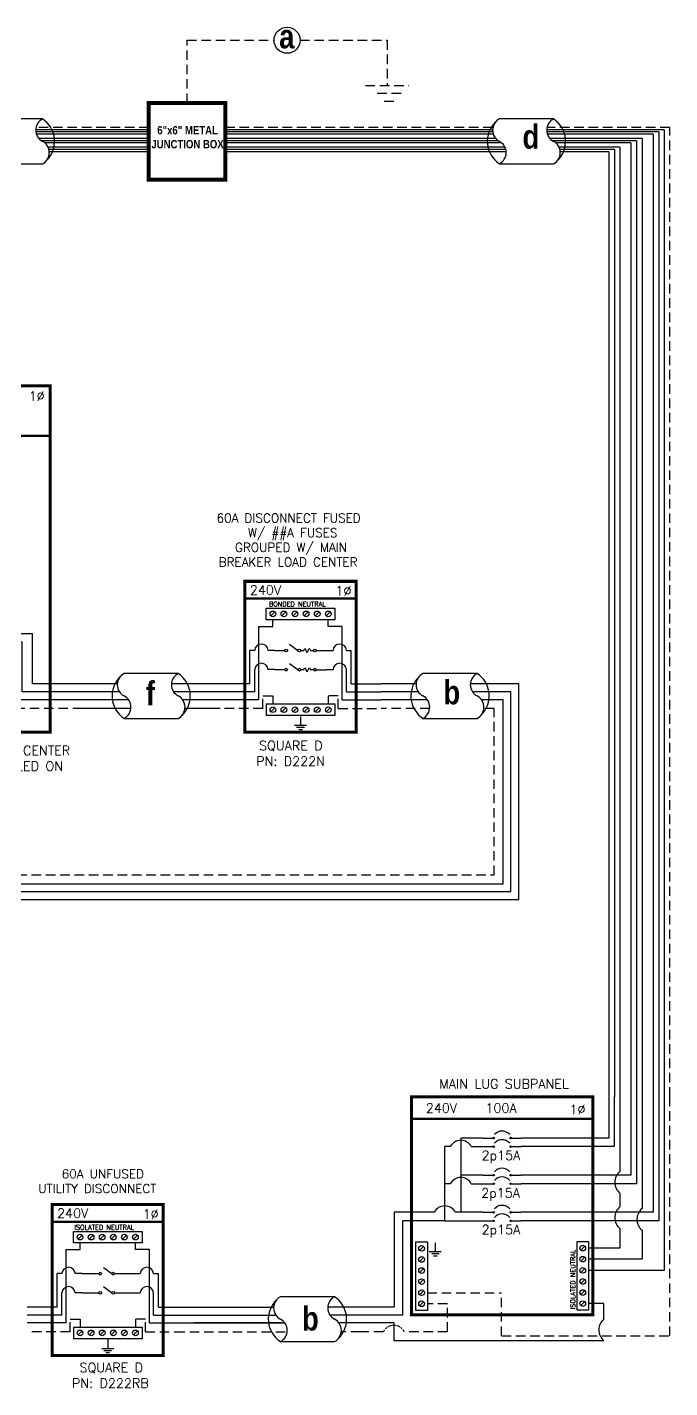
# Model space of a CAD drawing. Header units: feet. Extents: x 23528 to 24127, y 16036 to 16622.
# Drawn here: x 23875 to 24127, y 16088 to 16622 of the extents above; entities that cross this region are included whole.
import ezdxf

# ---------------------------------------------------------------- set-up
doc = ezdxf.new("R2010")
doc.units = ezdxf.units.FT
doc.header["$MEASUREMENT"] = 0
doc.linetypes.add('HIDDEN', pattern=[0.375, 0.25, -0.125])
for name, color, linetype in [('ONE LINE BLOCKS', 7, 'Continuous'), ('TABLES', 7, 'Continuous'), ('TEXT', 7, 'Continuous'), ('Z - TITLEBLOCK TXT', 7, 'Continuous')]:
    doc.layers.add(name, color=color, linetype=linetype)
doc.styles.add('ONE LINE TXT', font='techb___.ttf')
doc.styles.get("Standard").update_dxf_attribs({"font": 'simplex.shx'})

# ---------------------------------------------------------------- blocks, each defined once
blk = doc.blocks.new('M_MAIN DISCO')
at = {"color": 253, "linetype": 'Continuous'}
for p, q in [((-47.96, 3.45), (-47.96, 32.21)), ((-47.96, 32.21), (-42.47, 32.21)), ((-42.47, 32.21), (-42.47, 34.82)), ((-20.72, 32.21), (-20.72, 34.82)), ((-15.23, 32.21), (-20.72, 32.21)), ((-15.23, 3.45), (-15.23, 32.21)), ((-47.96, 3.45), (-63.19, 3.45)), ((-15.23, 3.45), (0, 3.45))]:
    blk.add_line(p, q, dxfattribs=at)
at = {"color": 7, "linetype": 'Continuous'}
for p, q in [((-51.46, 9.66), (-51.46, 22.77)), ((-49.6, 22.77), (-51.46, 22.77)), ((-41.69, 22.77), (-44.32, 22.77)), ((-21.5, 22.77), (-18.87, 22.77)), ((-13.59, 22.77), (-11.73, 22.77)), ((-11.73, 9.66), (-11.73, 22.77)), ((-51.46, 9.66), (-63.19, 9.66)), ((-11.73, 9.66), (0, 9.66))]:
    blk.add_line(p, q, dxfattribs=at)
at = {"color": 1, "linetype": 'Continuous'}
for p, q in [((-31.53, 22.77), (-30.29, 22.77)), ((-27.74, 22.77), (-26.5, 22.77)), ((-31.53, 15.24), (-30.29, 15.24)), ((-27.74, 15.24), (-26.5, 15.24))]:
    blk.add_line(p, q, dxfattribs=at)
at = {"color": 10, "linetype": 'Continuous'}
for p, q in [((-49.6, 6.49), (-49.6, 15.24)), ((-41.69, 15.24), (-44.32, 15.24)), ((-21.5, 15.24), (-18.87, 15.24)), ((-13.59, 6.49), (-13.59, 15.24)), ((-49.6, 6.49), (-63.19, 6.49)), ((-13.59, 6.49), (0, 6.49))]:
    blk.add_line(p, q, dxfattribs=at)
at = {"color": 7, "linetype": 'Continuous'}
for centre in [(-46.96, 22.62), (-16.23, 22.62)]:
    blk.add_arc(centre, 2.64, 3.2819, 176.7181, dxfattribs=at)
at = {"color": 10, "linetype": 'Continuous'}
for centre in [(-46.96, 15.08), (-16.23, 15.08)]:
    blk.add_arc(centre, 2.64, 3.2819, 176.7181, dxfattribs=at)
at = {"color": 1, "linetype": 'Continuous'}
for points in [[(-30.29, 22.77), (-29.92, 23.53), (-29.02, 22.01), (-28.19, 23.53), (-27.74, 22.77)], [(-30.29, 15.24), (-29.92, 16), (-29.02, 14.47), (-28.19, 16), (-27.74, 15.24)]]:
    blk.add_spline(points, degree=3, dxfattribs=at)
at = {"layer": 'ONE LINE BLOCKS', "lineweight": 50}
blk.add_line((-53.41, 43.1), (-9.8, 43.1), dxfattribs=at)
at = {"layer": 'ONE LINE BLOCKS', "lineweight": 50, "const_width": 1.19}
blk.add_lwpolyline([(-53.41, -9.3), (-53.41, 49.88), (-9.8, 49.88), (-9.8, -9.3)], close=True, dxfattribs=at)
at = {"layer": 'TEXT', "color": 92, "linetype": 'HIDDEN', "ltscale": 15}
for p, q in [((-46.38, 0), (-63.19, 0)), ((-46.38, 0), (-46.38, 4.94)), ((-46.38, 4.94), (-42.47, 4.94)), ((-42.47, 4.94), (-42.47, 1.8)), ((-16.81, 4.94), (-20.72, 4.94)), ((-20.72, 4.94), (-20.72, 1.8)), ((-16.81, 0), (-16.81, 4.94)), ((-16.81, 0), (0, 0))]:
    blk.add_line(p, q, dxfattribs=at)
at = {"layer": 'TEXT', "color": 92, "linetype": 'Continuous', "flags": 128}
for points in [[(-31.59, -3.07), (-31.6, -6.57)], [(-33.94, -6.57), (-29.25, -6.57)], [(-30.07, -7.44), (-33.13, -7.44)], [(-30.88, -8.3), (-32.31, -8.3)]]:
    blk.add_lwpolyline(points, dxfattribs=at)
at = {"layer": 'Z - TITLEBLOCK TXT', "color": 1, "linetype": 'Continuous'}
for p, q in [((-45.07, 34.82), (-45.07, 39.36)), ((-45.07, 39.36), (-18.12, 39.36)), ((-18.12, 39.36), (-18.12, 34.82)), ((-18.12, 34.82), (-45.07, 34.82)), ((-41.69, 22.77), (-37.77, 22.77)), ((-35.88, 25.22), (-32.61, 22.78)), ((-25.42, 22.77), (-21.5, 22.77)), ((-35.88, 17.69), (-32.61, 15.24)), ((-41.69, 15.24), (-37.77, 15.24)), ((-25.42, 15.23), (-21.5, 15.23)), ((-45.07, 1.8), (-18.12, 1.8)), ((-45.07, 1.8), (-45.07, -2.74)), ((-18.12, 1.8), (-18.12, -2.74)), ((-18.12, -2.74), (-45.07, -2.74))]:
    blk.add_line(p, q, dxfattribs=at)
at = {"layer": 'Z - TITLEBLOCK TXT', "color": 4, "linetype": 'Continuous'}
for p, q in [((-41.69, 37.87), (-43.26, 36.3)), ((-37.34, 37.87), (-38.91, 36.3)), ((-32.98, 37.87), (-34.56, 36.3)), ((-28.63, 37.87), (-30.21, 36.3)), ((-24.28, 37.87), (-25.86, 36.3)), ((-19.93, 37.87), (-21.51, 36.3)), ((-41.69, 0.32), (-43.26, -1.26)), ((-37.34, 0.32), (-38.91, -1.26)), ((-32.98, 0.32), (-34.56, -1.26)), ((-28.63, 0.32), (-30.21, -1.26)), ((-24.28, 0.32), (-25.86, -1.26)), ((-19.93, 0.32), (-21.51, -1.26))]:
    blk.add_line(p, q, dxfattribs=at)
for centre in [(-42.47, 37.09), (-38.12, 37.09), (-33.77, 37.09), (-29.42, 37.09), (-25.07, 37.09), (-20.72, 37.09), (-42.47, -0.47), (-38.12, -0.47), (-33.77, -0.47), (-29.42, -0.47), (-25.07, -0.47), (-20.72, -0.47)]:
    blk.add_circle(centre, 1.11, dxfattribs=at)
at = {"layer": 'Z - TITLEBLOCK TXT', "color": 1, "linetype": 'Continuous'}
for centre in [(-37.23, 22.77), (-32.07, 22.77), (-25.96, 22.77), (-37.23, 15.24), (-32.07, 15.24), (-25.96, 15.23)]:
    blk.add_circle(centre, 0.541, dxfattribs=at)
at = {"layer": 'TABLES', "color": 4, "linetype": 'Continuous'}
blk.add_text('BONDED NEUTRAL', height=1.8743, dxfattribs=at).set_placement((-43.99, 40.01))
at = {"layer": 'TEXT', "color": 1}
for s, width, gutter_width, heights, insert, char_height, attachment_point in [('\\A1;\\pi4.1167;60A DISCONNECT FUSED \\P\\pi16.454;W/ ##A FUSES\\P\\pi11.355;GROUPED W/ MAIN \\P\\pi4.9392;BREAKER LOAD CENTER', 71.8931, 92.23, [24.13], (-68.68, 76.43), 3.4544, 1), ('240V', 0.1481, 0.75, [0], (-45.35, 46.44), 3.658, 5), ('1∅', 0.1481, 0.75, [0], (-14.78, 46.14), 3.658, 5), ('\\A1;\\pi3.6942,t21.982;SQUARE D\\P\\pi2.5621,t20.85;PN: D222N', 35.0816, 28.88, [13.54], (-51.57, -12.71), 3.6576, 1)]:
    blk.add_mtext_dynamic_manual_height_columns(s, width=width, gutter_width=gutter_width, heights=heights, dxfattribs=dict(at, insert=insert, char_height=char_height, attachment_point=attachment_point))
blk = doc.blocks.new('*U4')
at = {"color": 7, "linetype": 'Continuous'}
for p, q in [((6.669, 2.433), (2.905, 2.433)), ((2.435, 1.711), (0, 1.711)), ((9.575, 1.711), (6.199, 1.711)), ((2.905, -0.69), (6.669, -0.69))]:
    blk.add_line(p, q, dxfattribs=at)
at = {"color": 10, "linetype": 'Continuous'}
for p, q in [((2.591, 1.149), (0, 1.149)), ((9.575, 1.149), (6.355, 1.149))]:
    blk.add_line(p, q, dxfattribs=at)
at = {"color": 253, "linetype": 'Continuous'}
for p, q in [((3.208, 0.611), (0, 0.611)), ((9.575, 0.611), (6.972, 0.611))]:
    blk.add_line(p, q, dxfattribs=at)
at = {"color": 7, "linetype": 'Continuous'}
for centre, start, end in [((3.942, 0.872), 133.97324, 236.42648), ((5.633, 0.872), 313.97324, 56.42648)]:
    blk.add_arc(centre, 1.874, start, end, dxfattribs=at)
at = {"layer": 'TEXT', "color": 92, "linetype": 'HIDDEN', "ltscale": 15}
for p, q in [((3.373, 0), (0, 0)), ((9.575, 0), (7.137, 0))]:
    blk.add_line(p, q, dxfattribs=at)
at = {"layer": 'Z - TITLEBLOCK TXT', "linetype": 'Continuous'}
for centre, start, end in [((3.315, 1.653), 117.66392, 242.33608), ((7.078, 1.653), 117.66392, 242.33608), ((2.496, 0.091), 297.66392, 62.33608), ((6.26, 0.091), 297.66392, 62.33608)]:
    blk.add_arc(centre, 0.882, start, end, dxfattribs=at)
blk = doc.blocks.new('*U10')
at = {"layer": 'ONE LINE BLOCKS', "linetype": 'Continuous'}
h = blk.add_hatch(color=1, dxfattribs=at)
h.dxf.hatch_style = 1
edge = h.paths.add_edge_path()
edge.add_arc((52.27, 75.95), 0.291, 0, 360)
h = blk.add_hatch(color=1, dxfattribs=at)
h.dxf.hatch_style = 1
edge = h.paths.add_edge_path()
edge.add_arc((58.94, 75.95), 0.291, 0, 360)
h = blk.add_hatch(color=1, dxfattribs=at)
h.dxf.hatch_style = 1
edge = h.paths.add_edge_path()
edge.add_arc((52.27, 72.57), 0.291, 0, 360)
h = blk.add_hatch(color=1, dxfattribs=at)
h.dxf.hatch_style = 1
edge = h.paths.add_edge_path()
edge.add_arc((58.94, 72.57), 0.291, 0, 360)
h = blk.add_hatch(color=1, dxfattribs=at)
h.dxf.hatch_style = 1
edge = h.paths.add_edge_path()
edge.add_arc((52.27, 61.39), 0.291, 0, 360)
h = blk.add_hatch(color=1, dxfattribs=at)
h.dxf.hatch_style = 1
edge = h.paths.add_edge_path()
edge.add_arc((58.94, 61.39), 0.291, 0, 360)
h = blk.add_hatch(color=1, dxfattribs=at)
h.dxf.hatch_style = 1
edge = h.paths.add_edge_path()
edge.add_arc((52.27, 58.01), 0.291, 0, 360)
h = blk.add_hatch(color=1, dxfattribs=at)
h.dxf.hatch_style = 1
edge = h.paths.add_edge_path()
edge.add_arc((58.94, 58.01), 0.291, 0, 360)
h = blk.add_hatch(color=1, dxfattribs=at)
h.dxf.hatch_style = 1
edge = h.paths.add_edge_path()
edge.add_arc((52.27, 46.83), 0.291, 0, 360)
h = blk.add_hatch(color=1, dxfattribs=at)
h.dxf.hatch_style = 1
edge = h.paths.add_edge_path()
edge.add_arc((52.27, 43.45), 0.291, 0, 360)
h = blk.add_hatch(color=1, dxfattribs=at)
h.dxf.hatch_style = 1
edge = h.paths.add_edge_path()
edge.add_arc((58.94, 46.83), 0.291, 0, 360)
h = blk.add_hatch(color=1, dxfattribs=at)
h.dxf.hatch_style = 1
edge = h.paths.add_edge_path()
edge.add_arc((58.94, 43.45), 0.291, 0, 360)
at = {"color": 7, "linetype": 'Continuous'}
for p, q in [((97.46, 92.13), (97.46, 75.95)), ((106.16, 92.13), (106.16, 61.39)), ((114.86, 92.13), (114.86, 46.83)), ((48.07, 75.95), (39.41, 75.95)), ((39.41, 75.95), (39.41, 61.39)), ((97.46, 75.95), (63.14, 75.95)), ((48.07, 61.39), (39.41, 61.39)), ((39.41, 61.39), (39.41, 46.83)), ((106.16, 61.39), (63.14, 61.39)), ((29, 46.83), (13.32, 46.83)), ((13.32, 46.83), (13.32, 9.66)), ((48.07, 46.83), (37.24, 46.83)), ((114.86, 46.83), (63.14, 46.83)), ((13.32, 9.66), (0, 9.66))]:
    blk.add_line(p, q, dxfattribs=at)
at = {"color": 10, "linetype": 'Continuous'}
for p, q in [((99.63, 92.13), (99.63, 72.57)), ((108.33, 92.13), (108.33, 58.01)), ((117.03, 92.13), (117.03, 43.45)), ((33.12, 58.01), (33.12, 72.57)), ((35.29, 72.57), (33.12, 72.57)), ((43.53, 72.57), (48.07, 72.57)), ((99.63, 72.57), (63.14, 72.57)), ((33.12, 43.45), (33.12, 58.01)), ((35.29, 58.01), (33.12, 58.01)), ((43.53, 58.01), (48.07, 58.01)), ((108.33, 58.01), (63.14, 58.01)), ((33.12, 43.45), (16.61, 43.45)), ((16.61, 6.49), (16.61, 43.45)), ((33.12, 43.45), (48.07, 43.45)), ((117.03, 43.45), (63.14, 43.45)), ((16.61, 6.49), (0, 6.49))]:
    blk.add_line(p, q, dxfattribs=at)
at = {"color": 253, "linetype": 'Continuous'}
for p, q in [((101.81, 92.13), (101.81, 62.88)), ((110.51, 92.13), (110.51, 48.32)), ((119.21, 92.13), (119.21, 24.07)), ((101.81, 54.32), (101.81, 48.99)), ((101.81, 40.44), (101.81, 32.77)), ((110.51, 39.76), (110.51, 28.42)), ((101.81, 32.77), (89.53, 32.77)), ((110.51, 28.42), (89.53, 28.42)), ((119.21, 24.07), (89.53, 24.07)), ((95.54, 11.02), (89.53, 11.02)), ((95.54, 5), (95.54, 11.02)), ((13.32, 3.45), (0, 3.45)), ((13.32, -3.56), (13.32, 3.45)), ((95.54, -3.56), (13.32, -3.56))]:
    blk.add_line(p, q, dxfattribs=at)
at = {"color": 10, "linetype": 'Continuous'}
for centre in [(39.41, 70.41), (39.41, 55.85)]:
    blk.add_arc(centre, 4.65, 27.6639, 152.3361, dxfattribs=at)
at = {"color": 253, "linetype": 'Continuous'}
for centre in [(105.39, 58.6), (105.39, 44.71), (114.09, 44.04), (99.12, 0.72)]:
    blk.add_arc(centre, 5.58, 129.9215, 230.0785, dxfattribs=at)
at = {"color": 7, "linetype": 'Continuous'}
blk.add_arc((33.12, 44.67), 4.65, 27.6639, 152.3361, dxfattribs=at)
at = {"layer": 'ONE LINE BLOCKS', "lineweight": 50}
blk.add_line((20.02, 83.43), (91.19, 83.43), dxfattribs=at)
at = {"layer": 'ONE LINE BLOCKS', "lineweight": 50, "const_width": 1.19}
blk.add_lwpolyline([(20.02, 6.67), (20.02, 92.13), (91.19, 92.13), (91.19, 6.67)], close=True, dxfattribs=at)
at = {"layer": 'TEXT', "color": 92, "linetype": 'HIDDEN', "ltscale": 15}
for p, q in [((121.38, -1.65), (121.38, 92.13)), ((26.29, 15.3), (55.38, 15.3)), ((34.13, 10.94), (26.29, 10.94)), ((34.13, 0), (34.13, 10.94)), ((55.38, -1.65), (55.38, 15.3)), ((9.01, 0), (0, 0)), ((34.13, 0), (17.25, 0)), ((55.38, -1.65), (121.38, -1.65))]:
    blk.add_line(p, q, dxfattribs=at)
at = {"layer": 'TEXT', "color": 92, "linetype": 'HIDDEN', "flags": 128}
for points in [[(29.4, 34.92), (29.4, 31.42)], [(27.06, 31.42), (31.74, 31.42)], [(30.93, 30.55), (27.87, 30.55)], [(30.12, 29.68), (28.68, 29.68)]]:
    blk.add_lwpolyline(points, dxfattribs=at)
at = {"layer": 'TEXT', "color": 92, "linetype": 'HIDDEN', "ltscale": 0.3}
blk.add_arc((13.13, -2.16), 4.65, 27.6639, 152.3361, dxfattribs=at)
at = {"layer": 'Z - TITLEBLOCK TXT', "color": 1, "linetype": 'Continuous'}
for p, q in [((21.75, 8.35), (21.75, 35.29)), ((21.75, 35.29), (26.29, 35.29)), ((26.29, 35.29), (26.29, 8.35)), ((84.99, 8.42), (84.99, 35.37)), ((84.99, 35.37), (89.53, 35.37)), ((89.53, 35.37), (89.53, 8.42)), ((26.29, 8.35), (21.75, 8.35)), ((89.53, 8.42), (84.99, 8.42))]:
    blk.add_line(p, q, dxfattribs=at)
at = {"layer": 'Z - TITLEBLOCK TXT', "color": 4, "linetype": 'Continuous'}
for p, q in [((24.81, 33.48), (23.24, 31.91)), ((88.04, 33.56), (86.47, 31.98)), ((24.81, 29.13), (23.24, 27.56)), ((88.04, 29.2), (86.47, 27.63)), ((24.81, 24.78), (23.24, 23.21)), ((88.04, 24.85), (86.47, 23.28)), ((24.81, 20.43), (23.24, 18.86)), ((24.81, 16.08), (23.24, 14.51)), ((88.04, 20.5), (86.47, 18.93)), ((88.04, 16.15), (86.47, 14.58)), ((24.81, 11.73), (23.24, 10.16)), ((88.04, 11.8), (86.47, 10.23))]:
    blk.add_line(p, q, dxfattribs=at)
at = {"layer": 'Z - TITLEBLOCK TXT', "color": 1, "linetype": 'Continuous', "flags": 128}
for points in [[(48.07, 75.95), (52.27, 75.95)], [(48.07, 75.95), (52.27, 75.95)], [(58.94, 75.95), (63.14, 75.95)], [(48.07, 72.57), (52.27, 72.57)], [(48.07, 72.57), (52.27, 72.57)], [(58.94, 72.57), (63.14, 72.57)], [(48.07, 61.39), (52.27, 61.39)], [(48.07, 61.39), (52.27, 61.39)], [(58.94, 61.39), (63.14, 61.39)], [(48.07, 58.01), (52.27, 58.01)], [(48.07, 58.01), (52.27, 58.01)], [(58.94, 58.01), (63.14, 58.01)], [(48.07, 46.83), (52.27, 46.83)], [(48.07, 46.83), (52.27, 46.83)], [(48.07, 43.45), (52.27, 43.45)], [(48.07, 43.45), (52.27, 43.45)], [(58.94, 46.83), (63.14, 46.83)], [(58.94, 43.45), (63.14, 43.45)]]:
    blk.add_lwpolyline(points, dxfattribs=at)
at = {"layer": 'Z - TITLEBLOCK TXT', "color": 1, "linetype": 'Continuous'}
for centre in [(52.27, 75.95), (58.94, 75.95), (52.27, 72.57), (58.94, 72.57), (52.27, 61.39), (58.94, 61.39), (52.27, 58.01), (58.94, 58.01), (52.27, 46.83), (52.27, 43.45), (58.94, 46.83), (58.94, 43.45)]:
    blk.add_circle(centre, 0.291, dxfattribs=at)
at = {"layer": 'Z - TITLEBLOCK TXT', "color": 4, "linetype": 'Continuous'}
for centre in [(24.02, 32.7), (87.26, 32.77), (24.02, 28.35), (87.26, 28.42), (24.02, 24), (87.26, 24.07), (24.02, 19.65), (24.02, 15.3), (87.26, 19.72), (87.26, 15.37), (24.02, 10.94), (87.26, 11.02)]:
    blk.add_circle(centre, 1.11, dxfattribs=at)
at = {"layer": 'Z - TITLEBLOCK TXT', "color": 1, "linetype": 'Continuous'}
for centre in [(55.6, 74.75), (55.6, 71.37), (55.6, 60.19), (55.6, 56.81), (55.6, 45.63), (55.6, 42.25)]:
    blk.add_arc(centre, 3.93, 40.3392, 139.6608, dxfattribs=at)
at = {"layer": 'TABLES', "color": 1, "linetype": 'Continuous'}
for p in [(47.57, 67.33), (47.4, 52.58), (47.57, 38.21)]:
    blk.add_text('2p15A', height=3.658, dxfattribs=at).set_placement(p)
at = {"layer": 'TABLES', "color": 4, "linetype": 'Continuous'}
blk.add_text('ISOLATED NEUTRAL', height=1.8743, rotation=90, dxfattribs=at).set_placement((84.33, 8.78))
at = {"layer": 'TEXT', "color": 1, "attachment_point": 5}
for s, width, gutter_width, insert, char_height in [('MAIN LUG SUBPANEL ', 62.3984, 7.17, (56.35, 97.2), 3.6576), ('240V', 0.1481, 0.75, (31.81, 87.69), 3.658), ('100A', 0.1481, 0.75, (55.19, 87.69), 3.658), ('1∅', 0.1481, 0.75, (85.17, 87.17), 3.658)]:
    blk.add_mtext_dynamic_manual_height_columns(s, width=width, gutter_width=gutter_width, heights=[0], dxfattribs=dict(at, insert=insert, char_height=char_height))
blk = doc.blocks.new('*U9')
at = {"layer": 'ONE LINE BLOCKS', "linetype": 'Continuous'}
h = blk.add_hatch(color=254, dxfattribs=at)
h.dxf.hatch_style = 1
edge = h.paths.add_edge_path()
edge.add_arc((-68.38, 98.34), 1.11, 0, 360)
h = blk.add_hatch(color=254, dxfattribs=at)
h.dxf.hatch_style = 1
edge = h.paths.add_edge_path()
edge.add_arc((-74.3, 91.39), 1.11, 0, 360)
h = blk.add_hatch(color=1, dxfattribs=at)
h.dxf.hatch_style = 1
edge = h.paths.add_edge_path()
edge.add_arc((-74.3, 82.89), 0.291, 0, 360)
h = blk.add_hatch(color=1, dxfattribs=at)
h.dxf.hatch_style = 1
edge = h.paths.add_edge_path()
edge.add_arc((-68.38, 82.89), 0.291, 0, 360)
h = blk.add_hatch(color=1, dxfattribs=at)
h.dxf.hatch_style = 1
edge = h.paths.add_edge_path()
edge.add_arc((-74.3, 76.21), 0.291, 0, 360)
h = blk.add_hatch(color=1, dxfattribs=at)
h.dxf.hatch_style = 1
edge = h.paths.add_edge_path()
edge.add_arc((-68.38, 76.21), 0.291, 0, 360)
h = blk.add_hatch(color=1, dxfattribs=at)
h.dxf.hatch_style = 1
edge = h.paths.add_edge_path()
edge.add_arc((-56.39, 67.09), 0.291, 0, 360)
h = blk.add_hatch(color=1, dxfattribs=at)
h.dxf.hatch_style = 1
edge = h.paths.add_edge_path()
edge.add_arc((-49.72, 67.09), 0.291, 0, 360)
h = blk.add_hatch(color=1, dxfattribs=at)
h.dxf.hatch_style = 1
edge = h.paths.add_edge_path()
edge.add_arc((-56.39, 63.72), 0.291, 0, 360)
h = blk.add_hatch(color=1, dxfattribs=at)
h.dxf.hatch_style = 1
edge = h.paths.add_edge_path()
edge.add_arc((-49.72, 63.72), 0.291, 0, 360)
h = blk.add_hatch(color=1, dxfattribs=at)
h.dxf.hatch_style = 1
edge = h.paths.add_edge_path()
edge.add_arc((-56.39, 57.69), 0.291, 0, 360)
h = blk.add_hatch(color=1, dxfattribs=at)
h.dxf.hatch_style = 1
edge = h.paths.add_edge_path()
edge.add_arc((-56.39, 54.31), 0.291, 0, 360)
h = blk.add_hatch(color=1, dxfattribs=at)
h.dxf.hatch_style = 1
edge = h.paths.add_edge_path()
edge.add_arc((-49.72, 57.69), 0.291, 0, 360)
h = blk.add_hatch(color=1, dxfattribs=at)
h.dxf.hatch_style = 1
edge = h.paths.add_edge_path()
edge.add_arc((-49.72, 54.31), 0.291, 0, 360)
h = blk.add_hatch(color=1, dxfattribs=at)
h.dxf.hatch_style = 1
edge = h.paths.add_edge_path()
edge.add_arc((-56.39, 48.29), 0.291, 0, 360)
h = blk.add_hatch(color=1, dxfattribs=at)
h.dxf.hatch_style = 1
edge = h.paths.add_edge_path()
edge.add_arc((-49.72, 48.29), 0.291, 0, 360)
h = blk.add_hatch(color=1, dxfattribs=at)
h.dxf.hatch_style = 1
edge = h.paths.add_edge_path()
edge.add_arc((-56.39, 44.91), 0.291, 0, 360)
h = blk.add_hatch(color=1, dxfattribs=at)
h.dxf.hatch_style = 1
edge = h.paths.add_edge_path()
edge.add_arc((-49.72, 44.91), 0.291, 0, 360)
h = blk.add_hatch(color=1, dxfattribs=at)
h.dxf.hatch_style = 1
edge = h.paths.add_edge_path()
edge.add_arc((-56.39, 38.89), 0.291, 0, 360)
h = blk.add_hatch(color=1, dxfattribs=at)
h.dxf.hatch_style = 1
edge = h.paths.add_edge_path()
edge.add_arc((-49.72, 38.89), 0.291, 0, 360)
h = blk.add_hatch(color=1, dxfattribs=at)
h.dxf.hatch_style = 1
edge = h.paths.add_edge_path()
edge.add_arc((-56.39, 35.51), 0.291, 0, 360)
h = blk.add_hatch(color=1, dxfattribs=at)
h.dxf.hatch_style = 1
edge = h.paths.add_edge_path()
edge.add_arc((-49.72, 35.51), 0.291, 0, 360)
h = blk.add_hatch(color=1, dxfattribs=at)
h.dxf.hatch_style = 1
edge = h.paths.add_edge_path()
edge.add_arc((-56.39, 29.48), 0.291, 0, 360)
h = blk.add_hatch(color=1, dxfattribs=at)
h.dxf.hatch_style = 1
edge = h.paths.add_edge_path()
edge.add_arc((-49.72, 29.48), 0.291, 0, 360)
h = blk.add_hatch(color=1, dxfattribs=at)
h.dxf.hatch_style = 1
edge = h.paths.add_edge_path()
edge.add_arc((-56.39, 26.1), 0.291, 0, 360)
h = blk.add_hatch(color=1, dxfattribs=at)
h.dxf.hatch_style = 1
edge = h.paths.add_edge_path()
edge.add_arc((-49.72, 26.1), 0.291, 0, 360)
at = {"color": 155, "true_color": 0x647190}
blk.add_line((-93.51, 126.59), (-12.6, 126.59), dxfattribs=at)
at = {"color": 7, "linetype": 'Continuous'}
for p, q in [((-19.55, 9.66), (-19.55, 29.48)), ((0, 9.66), (-19.55, 9.66))]:
    blk.add_line(p, q, dxfattribs=at)
at = {"color": 10, "linetype": 'Continuous'}
for p, q in [((-23.58, 6.49), (-23.58, 26.1)), ((-19.54, 26.1), (-19.54, 26.1)), ((0, 6.49), (-23.58, 6.49))]:
    blk.add_line(p, q, dxfattribs=at)
at = {"color": 253, "linetype": 'Continuous'}
for p, q in [((-34.9, 12.29), (-36.07, 12.29)), ((-34.9, 3.45), (-34.9, 12.29)), ((-30.25, 3.45), (-34.9, 3.45)), ((0, 3.45), (-24.98, 3.45))]:
    blk.add_line(p, q, dxfattribs=at)
at = {"color": 7, "linetype": 'Continuous'}
blk.add_circle((-119.49, -15.26), 5.11, dxfattribs=at)
at = {"color": 253, "linetype": 'Continuous'}
blk.add_arc((-27.62, 3.3), 2.64, 3.2819, 176.7181, dxfattribs=at)
at = {"layer": 'ONE LINE BLOCKS', "lineweight": 50}
blk.add_line((-93.51, 106.95), (-12.6, 106.95), dxfattribs=at)
at = {"layer": 'ONE LINE BLOCKS', "lineweight": 50, "const_width": 1.19}
for points in [[(-116.27, 134.89), (-116.27, 151.79), (-97.41, 151.79), (-97.41, 134.89)], [(-93.51, -9.3), (-93.51, 126.59), (-12.6, 126.59), (-12.6, -9.3)]]:
    blk.add_lwpolyline(points, close=True, dxfattribs=at)
at = {"layer": 'TEXT', "color": 92, "linetype": 'HIDDEN', "ltscale": 15}
for p, q in [((-36.07, 20.02), (-86.54, 20.02)), ((-86.54, 20.02), (-86.54, 16.57)), ((-86.54, 16.57), (-79.95, 16.57)), ((-27.75, 0), (-27.75, 20.02)), ((0, 0), (-27.75, 0)), ((-79.95, -0.83), (-119.49, -0.83)), ((-119.49, -0.83), (-119.49, -10.15)), ((-119.49, -20.38), (-119.49, -32.73))]:
    blk.add_line(p, q, dxfattribs=at)
at = {"layer": 'TEXT', "color": 92, "linetype": 'Continuous', "ltscale": 15}
blk.add_line((-40.61, -5.18), (-75.41, -5.18), dxfattribs=at)
at = {"layer": 'TEXT', "color": 92, "linetype": 'Continuous', "flags": 128}
for points in [[(-74.53, 5.69), (-69.85, 5.69)], [(-72.19, 8.54), (-72.19, 5.69)], [(-70.66, 4.83), (-73.72, 4.83)], [(-71.47, 3.96), (-72.91, 3.96)]]:
    blk.add_lwpolyline(points, dxfattribs=at)
at = {"layer": 'TEXT', "color": 92, "linetype": 'Continuous', "ltscale": 4, "flags": 128}
for points in [[(-127.97, -32.73), (-111.01, -32.73)], [(-113.95, -35.88), (-125.03, -35.88)], [(-116.88, -39.02), (-122.09, -39.02)]]:
    blk.add_lwpolyline(points, dxfattribs=at)
at = {"layer": 'TEXT', "linetype": 'Continuous'}
blk.add_circle((-106.84, 143.34), 7.15, dxfattribs=at)
at = {"layer": 'TEXT', "color": 92, "linetype": 'Continuous', "ltscale": 0.3}
blk.add_arc((-31.87, 17.86), 4.65, 27.6639, 152.3361, dxfattribs=at)
at = {"layer": 'Z - TITLEBLOCK TXT', "color": 253, "linetype": 'Continuous'}
for p, q in [((-113.33, 90.2), (-113.33, 134.89)), ((-79.78, 90.2), (-113.33, 90.2)), ((-79.78, 24.52), (-79.78, 90.2)), ((-31.78, 24.52), (-79.78, 24.52)), ((-31.78, 24.52), (-31.78, 16.64)), ((-31.78, 16.64), (-36.07, 16.64))]:
    blk.add_line(p, q, dxfattribs=at)
at = {"layer": 'Z - TITLEBLOCK TXT', "color": 10, "linetype": 'Continuous'}
for p, q in [((-106.84, 94.51), (-106.84, 134.89)), ((-74.3, 94.51), (-106.84, 94.51)), ((-74.3, 87.09), (-74.3, 94.51)), ((-73.19, 91.39), (-70.25, 91.39)), ((-66.51, 91.39), (-37.57, 91.39)), ((-37.57, 91.39), (-37.57, 26.1)), ((-74.3, 26.1), (-74.3, 72.02)), ((-70.25, 63.72), (-74.3, 63.72)), ((-60.59, 63.72), (-66.51, 63.72)), ((-70.25, 54.31), (-74.3, 54.31)), ((-60.59, 54.31), (-66.51, 54.31)), ((-70.25, 44.91), (-74.3, 44.91)), ((-60.59, 44.91), (-66.51, 44.91)), ((-70.25, 35.51), (-74.3, 35.51)), ((-60.59, 35.51), (-66.51, 35.51)), ((-60.59, 26.1), (-74.3, 26.1)), ((-37.57, 26.1), (-23.58, 26.1))]:
    blk.add_line(p, q, dxfattribs=at)
at = {"layer": 'Z - TITLEBLOCK TXT', "color": 7, "linetype": 'Continuous'}
for p, q in [((-100.35, 98.34), (-100.35, 134.89)), ((-68.38, 98.34), (-100.35, 98.34)), ((-68.38, 87.09), (-68.38, 98.34)), ((-67.27, 98.34), (-28.47, 98.34)), ((-28.47, 98.34), (-28.47, 29.48)), ((-68.38, 57.69), (-68.38, 72.02)), ((-68.38, 67.09), (-60.59, 67.09)), ((-60.59, 67.09), (-68.38, 67.09)), ((-68.38, 48.29), (-68.38, 57.69)), ((-68.38, 57.69), (-60.59, 57.69)), ((-60.59, 57.69), (-68.38, 57.69)), ((-68.38, 38.89), (-68.38, 48.29)), ((-68.38, 48.29), (-60.59, 48.29)), ((-60.59, 48.29), (-68.38, 48.29)), ((-68.38, 29.48), (-68.38, 38.89)), ((-68.38, 38.89), (-60.59, 38.89)), ((-60.59, 38.89), (-68.38, 38.89)), ((-60.59, 29.48), (-68.38, 29.48)), ((-28.47, 29.48), (-19.55, 29.48))]:
    blk.add_line(p, q, dxfattribs=at)
at = {"layer": 'Z - TITLEBLOCK TXT', "color": 1, "linetype": 'Continuous'}
for p, q in [((-79.95, -7.78), (-79.95, 19.17)), ((-79.95, 19.17), (-75.41, 19.17)), ((-75.41, 19.17), (-75.41, -7.78)), ((-40.61, -7.71), (-40.61, 19.24)), ((-40.61, 19.24), (-36.07, 19.24)), ((-36.07, 19.24), (-36.07, -7.71)), ((-75.41, -7.78), (-79.95, -7.78)), ((-36.07, -7.71), (-40.61, -7.71))]:
    blk.add_line(p, q, dxfattribs=at)
at = {"layer": 'Z - TITLEBLOCK TXT', "color": 4, "linetype": 'Continuous'}
for p, q in [((-76.9, 17.35), (-78.47, 15.78)), ((-37.55, 17.43), (-39.13, 15.85)), ((-76.9, 13), (-78.47, 11.43)), ((-37.55, 13.08), (-39.13, 11.5)), ((-76.9, 8.65), (-78.47, 7.08)), ((-37.55, 8.73), (-39.13, 7.15)), ((-76.9, 4.3), (-78.47, 2.73)), ((-37.55, 4.38), (-39.13, 2.8)), ((-37.55, 0.03), (-39.13, -1.55)), ((-76.9, -0.05), (-78.47, -1.62)), ((-76.9, -4.4), (-78.47, -5.97)), ((-37.55, -4.33), (-39.13, -5.9))]:
    blk.add_line(p, q, dxfattribs=at)
at = {"layer": 'Z - TITLEBLOCK TXT', "color": 1, "linetype": 'Continuous', "flags": 128}
for points in [[(-74.3, 87.09), (-74.3, 82.89)], [(-74.3, 87.09), (-74.3, 82.89)], [(-68.38, 87.09), (-68.38, 82.89)], [(-68.38, 87.09), (-68.38, 82.89)], [(-74.3, 76.21), (-74.3, 72.02)], [(-68.38, 76.21), (-68.38, 72.02)], [(-60.59, 67.09), (-56.39, 67.09)], [(-60.59, 67.09), (-56.39, 67.09)], [(-49.72, 67.09), (-45.52, 67.09)], [(-60.59, 63.72), (-56.39, 63.72)], [(-60.59, 63.72), (-56.39, 63.72)], [(-49.72, 63.72), (-45.52, 63.72)], [(-60.59, 57.69), (-56.39, 57.69)], [(-60.59, 57.69), (-56.39, 57.69)], [(-60.59, 54.31), (-56.39, 54.31)], [(-60.59, 54.31), (-56.39, 54.31)], [(-49.72, 57.69), (-45.52, 57.69)], [(-49.72, 54.31), (-45.52, 54.31)], [(-60.59, 48.29), (-56.39, 48.29)], [(-60.59, 48.29), (-56.39, 48.29)], [(-49.72, 48.29), (-45.52, 48.29)], [(-60.59, 44.91), (-56.39, 44.91)], [(-60.59, 44.91), (-56.39, 44.91)], [(-49.72, 44.91), (-45.52, 44.91)], [(-60.59, 38.89), (-56.39, 38.89)], [(-60.59, 38.89), (-56.39, 38.89)], [(-49.72, 38.89), (-45.52, 38.89)], [(-60.59, 35.51), (-56.39, 35.51)], [(-60.59, 35.51), (-56.39, 35.51)], [(-49.72, 35.51), (-45.52, 35.51)], [(-60.59, 29.48), (-56.39, 29.48)], [(-60.59, 29.48), (-56.39, 29.48)], [(-49.72, 29.48), (-45.52, 29.48)], [(-60.59, 26.1), (-56.39, 26.1)], [(-60.59, 26.1), (-56.39, 26.1)], [(-49.72, 26.1), (-45.52, 26.1)]]:
    blk.add_lwpolyline(points, dxfattribs=at)
at = {"layer": 'Z - TITLEBLOCK TXT', "color": 7, "linetype": 'Continuous'}
for centre in [(-68.38, 98.34), (-68.38, 98.34), (-74.3, 91.39)]:
    blk.add_circle(centre, 1.11, dxfattribs=at)
at = {"layer": 'Z - TITLEBLOCK TXT', "color": 1, "linetype": 'Continuous'}
for centre in [(-74.3, 82.89), (-68.38, 82.89), (-74.3, 76.21), (-68.38, 76.21), (-56.39, 67.09), (-49.72, 67.09), (-56.39, 63.72), (-49.72, 63.72), (-56.39, 57.69), (-56.39, 54.31), (-49.72, 57.69), (-49.72, 54.31), (-56.39, 48.29), (-49.72, 48.29), (-56.39, 44.91), (-49.72, 44.91), (-56.39, 38.89), (-49.72, 38.89), (-56.39, 35.51), (-49.72, 35.51), (-56.39, 29.48), (-49.72, 29.48), (-56.39, 26.1), (-49.72, 26.1)]:
    blk.add_circle(centre, 0.291, dxfattribs=at)
at = {"layer": 'Z - TITLEBLOCK TXT', "color": 4, "linetype": 'Continuous'}
for centre in [(-77.68, 16.57), (-38.34, 16.64), (-77.68, 12.22), (-38.34, 12.29), (-77.68, 7.87), (-38.34, 7.94), (-77.68, 3.52), (-77.68, -0.83), (-38.34, 3.59), (-38.34, -0.76), (-77.68, -5.18), (-38.34, -5.11)]:
    blk.add_circle(centre, 1.11, dxfattribs=at)
at = {"layer": 'Z - TITLEBLOCK TXT', "color": 10, "linetype": 'Continuous'}
for centre in [(-68.38, 91.28), (-68.38, 63.61), (-68.38, 54.21), (-68.38, 44.8), (-68.38, 35.4)]:
    blk.add_arc(centre, 1.87, 3.2937, 176.7063, dxfattribs=at)
at = {"layer": 'Z - TITLEBLOCK TXT', "color": 1, "linetype": 'Continuous'}
for centre, start, end in [((-75.49, 79.55), 310.3392, 49.6608), ((-69.57, 79.55), 310.3392, 49.6608), ((-53.05, 65.9), 40.3392, 139.6608), ((-53.05, 62.52), 40.3392, 139.6608), ((-53.05, 56.5), 40.3392, 139.6608), ((-53.05, 53.12), 40.3392, 139.6608), ((-53.05, 47.1), 40.3392, 139.6608), ((-53.05, 43.72), 40.3392, 139.6608), ((-53.05, 37.69), 40.3392, 139.6608), ((-53.05, 34.31), 40.3392, 139.6608), ((-53.05, 28.29), 40.3392, 139.6608), ((-53.05, 24.91), 40.3392, 139.6608)]:
    blk.add_arc(centre, 3.93, start, end, dxfattribs=at)
at = {"layer": 'TABLES', "color": 1, "linetype": 'Continuous'}
blk.add_text('NEUTRAL', height=3.658, rotation=90, dxfattribs=at).set_placement((-41.27, -4.66))
at = {"layer": 'TEXT', "color": 1, "attachment_point": 5}
for s, width, gutter_width, heights, insert, char_height in [('EXISTING\\P120/240V UTILITY METER', 0.0523, 7.17, [0], (-131.55, 143.68), 3.5433), ('240V', 0.1481, 0.75, [0], (-84.98, 122.54), 3.658), ('1∅', 0.1481, 0.75, [0], (-17.91, 122.54), 3.658), ('0A MAIN BREAKER\\P0A BUSBAR', 72.4998, 0.75, [0], (-52.35, 113.14), 3.6576), ('2p0A', 0.1481, 0.75, [0], (-63.46, 79.11), 3.658), ('EXISTING MAIN BREAKER LOAD CENTER INSULATED LINE TAPS INSTALLED ON MAIN FEEDERS\\P{\\fVerdana|b1|i0|c0|p34;NEC 690.64}', 98.9176, 7.17, [106.42], (-52.23, -25.66), 3.6576)]:
    blk.add_mtext_dynamic_manual_height_columns(s, width=width, gutter_width=gutter_width, heights=heights, dxfattribs=dict(at, insert=insert, char_height=char_height))
at = {"layer": 'Z - TITLEBLOCK TXT', "color": 253, "linetype": 'Continuous', "style": 'ONE LINE TXT'}
blk.add_text('M', height=9.38, dxfattribs=at).set_placement((-111.4, 138.62))
at = {"layer": 'Z - TITLEBLOCK TXT', "color": 1, "linetype": 'Continuous', "insert": (-122.68, -9.21), "char_height": 9.3833, "attachment_point": 1, "style": 'ONE LINE TXT'}
blk.add_mtext_dynamic_manual_height_columns('{\\W1;\\C256;a}', width=0.1385, gutter_width=2.13, heights=[0], dxfattribs=at)
blk = doc.blocks.new('M_UTILITY DISCONNECT')
at = {"color": 253, "linetype": 'Continuous'}
for p, q in [((-47.96, 3.45), (-47.96, 32.21)), ((-47.96, 32.21), (-42.47, 32.21)), ((-42.47, 32.21), (-42.47, 34.82)), ((-20.72, 32.21), (-20.72, 34.82)), ((-15.23, 32.21), (-20.72, 32.21)), ((-15.23, 3.45), (-15.23, 32.21)), ((-47.96, 3.45), (-63.19, 3.45)), ((-15.23, 3.45), (0, 3.45))]:
    blk.add_line(p, q, dxfattribs=at)
at = {"color": 7, "linetype": 'Continuous'}
for p, q in [((-51.46, 9.66), (-51.46, 22.77)), ((-49.6, 22.77), (-51.46, 22.77)), ((-41.69, 22.77), (-44.32, 22.77)), ((-21.5, 22.77), (-18.87, 22.77)), ((-13.59, 22.77), (-11.73, 22.77)), ((-11.73, 9.66), (-11.73, 22.77)), ((-51.46, 9.66), (-63.19, 9.66)), ((-11.73, 9.66), (0, 9.66))]:
    blk.add_line(p, q, dxfattribs=at)
at = {"color": 10, "linetype": 'Continuous'}
for p, q in [((-49.6, 6.49), (-49.6, 15.24)), ((-41.69, 15.24), (-44.32, 15.24)), ((-21.5, 15.24), (-18.87, 15.24)), ((-13.59, 6.49), (-13.59, 15.24)), ((-49.6, 6.49), (-63.19, 6.49)), ((-13.59, 6.49), (0, 6.49))]:
    blk.add_line(p, q, dxfattribs=at)
at = {"color": 7, "linetype": 'Continuous'}
for centre in [(-46.96, 22.62), (-16.23, 22.62)]:
    blk.add_arc(centre, 2.64, 3.2819, 176.7181, dxfattribs=at)
at = {"color": 10, "linetype": 'Continuous'}
for centre in [(-46.96, 15.08), (-16.23, 15.08)]:
    blk.add_arc(centre, 2.64, 3.2819, 176.7181, dxfattribs=at)
at = {"layer": 'ONE LINE BLOCKS', "lineweight": 50}
blk.add_line((-53.41, 43.1), (-9.8, 43.1), dxfattribs=at)
at = {"layer": 'ONE LINE BLOCKS', "lineweight": 50, "const_width": 1.19}
blk.add_lwpolyline([(-53.41, -9.3), (-53.41, 49.88), (-9.8, 49.88), (-9.8, -9.3)], close=True, dxfattribs=at)
at = {"layer": 'TEXT', "color": 92, "linetype": 'HIDDEN', "ltscale": 15}
for p, q in [((-46.38, 0), (-63.19, 0)), ((-46.38, 0), (-46.38, 4.94)), ((-46.38, 4.94), (-42.47, 4.94)), ((-42.47, 4.94), (-42.47, 1.8)), ((-16.81, 4.94), (-20.72, 4.94)), ((-20.72, 4.94), (-20.72, 1.8)), ((-16.81, 0), (-16.81, 4.94)), ((-16.81, 0), (0, 0))]:
    blk.add_line(p, q, dxfattribs=at)
at = {"layer": 'TEXT', "color": 92, "linetype": 'Continuous', "flags": 128}
for points in [[(-31.59, -3.07), (-31.6, -6.57)], [(-33.94, -6.57), (-29.25, -6.57)], [(-30.07, -7.44), (-33.13, -7.44)], [(-30.88, -8.3), (-32.31, -8.3)]]:
    blk.add_lwpolyline(points, dxfattribs=at)
at = {"layer": 'Z - TITLEBLOCK TXT', "color": 1, "linetype": 'Continuous'}
for p, q in [((-45.07, 34.82), (-45.07, 39.36)), ((-45.07, 39.36), (-18.12, 39.36)), ((-18.12, 39.36), (-18.12, 34.82)), ((-18.12, 34.82), (-45.07, 34.82)), ((-41.69, 22.77), (-35.12, 22.77)), ((-33.23, 25.22), (-29.96, 22.78)), ((-28.88, 22.77), (-21.5, 22.77)), ((-33.23, 17.69), (-29.96, 15.24)), ((-41.69, 15.24), (-35.12, 15.24)), ((-28.88, 15.24), (-21.5, 15.23)), ((-45.07, 1.8), (-18.12, 1.8)), ((-45.07, 1.8), (-45.07, -2.74)), ((-18.12, 1.8), (-18.12, -2.74)), ((-18.12, -2.74), (-45.07, -2.74))]:
    blk.add_line(p, q, dxfattribs=at)
at = {"layer": 'Z - TITLEBLOCK TXT', "color": 4, "linetype": 'Continuous'}
for p, q in [((-41.69, 37.87), (-43.26, 36.3)), ((-37.34, 37.87), (-38.91, 36.3)), ((-32.98, 37.87), (-34.56, 36.3)), ((-28.63, 37.87), (-30.21, 36.3)), ((-24.28, 37.87), (-25.86, 36.3)), ((-19.93, 37.87), (-21.51, 36.3)), ((-41.69, 0.32), (-43.26, -1.26)), ((-37.34, 0.32), (-38.91, -1.26)), ((-32.98, 0.32), (-34.56, -1.26)), ((-28.63, 0.32), (-30.21, -1.26)), ((-24.28, 0.32), (-25.86, -1.26)), ((-19.93, 0.32), (-21.51, -1.26))]:
    blk.add_line(p, q, dxfattribs=at)
for centre in [(-42.47, 37.09), (-38.12, 37.09), (-33.77, 37.09), (-29.42, 37.09), (-25.07, 37.09), (-20.72, 37.09), (-42.47, -0.47), (-38.12, -0.47), (-33.77, -0.47), (-29.42, -0.47), (-25.07, -0.47), (-20.72, -0.47)]:
    blk.add_circle(centre, 1.11, dxfattribs=at)
at = {"layer": 'Z - TITLEBLOCK TXT', "color": 1, "linetype": 'Continuous'}
for centre in [(-34.58, 22.77), (-29.42, 22.77), (-34.58, 15.24), (-29.42, 15.24)]:
    blk.add_circle(centre, 0.541, dxfattribs=at)
at = {"layer": 'TABLES', "color": 4, "linetype": 'Continuous'}
blk.add_text('ISOLATED NEUTRAL', height=1.8743, dxfattribs=at).set_placement((-44.71, 40.01))
at = {"layer": 'TEXT', "color": 1}
for s, width, gutter_width, heights, insert, char_height, attachment_point in [('\\A1;\\pi12.968; 60A UNFUSED \\P\\pi6.1418;UTILITY DISCONNECT', 64.922, 0, [82.18], (-65.01, 63.62), 3.4544, 1), ('240V', 0.1481, 0.75, [0], (-45.35, 46.44), 3.658, 5), ('1∅', 0.1481, 0.75, [0], (-14.78, 46.14), 3.658, 5), ('\\A1;\\pi11.999,t30.287;SQUARE D\\P\\pi9.0377,t27.326;PN: D222RB', 51.6906, 0.203, [45.94], (-54.67, -12.23), 3.6576, 1)]:
    blk.add_mtext_dynamic_manual_height_columns(s, width=width, gutter_width=gutter_width, heights=heights, dxfattribs=dict(at, insert=insert, char_height=char_height, attachment_point=attachment_point))

msp = doc.modelspace()

# ---------------------------------------------------------------- linework, layer by layer
at = {"color": 7, "linetype": 'Continuous'}
for p, q in [((23880.54, 16585.56), (23859.3, 16585.56)), ((24080.98, 16585.56), (24059.74, 16585.56)), ((24120.07, 16579.59), (24120.07, 16202.1)), ((24102.67, 16572.7), (24102.67, 16202.1)), ((24111.37, 16576.14), (24111.37, 16202.1)), ((23859.3, 16567.93), (23880.54, 16567.93)), ((24059.74, 16567.93), (24080.98, 16567.93)), ((24027.11, 16364), (24013.36, 16364)), ((24051.01, 16368.08), (24029.76, 16368.08)), ((24067.41, 16364), (24048.35, 16364)), ((24067.41, 16279.4), (24067.41, 16364)), ((24029.76, 16350.45), (24051.01, 16350.45)), ((23745.29, 16279.4), (24067.41, 16279.4)), ((23995.09, 16123.7), (23973.84, 16123.7)), ((23937.72, 16119.62), (23971.19, 16119.62)), ((24005.21, 16119.62), (23992.43, 16119.62)), ((23973.84, 16106.07), (23995.09, 16106.07))]:
    msp.add_line(p, q, dxfattribs=at)
at = {"color": 253, "linetype": 'Continuous'}
for p, q in [((23922.19, 16581.31), (23877.88, 16581.31)), ((23922.19, 16577.86), (23879.12, 16577.86)), ((24057.07, 16581.31), (23952.29, 16581.31)), ((24058.31, 16577.86), (23952.29, 16577.86)), ((24124.42, 16581.31), (24078.32, 16581.31)), ((24115.72, 16577.86), (24079.56, 16577.86)), ((24115.72, 16577.86), (24115.72, 16202.1)), ((24124.42, 16581.31), (24124.42, 16202.1)), ((23922.19, 16574.42), (23882.75, 16574.42)), ((24061.94, 16574.42), (23952.29, 16574.42)), ((24107.02, 16574.42), (24083.19, 16574.42)), ((24107.02, 16574.42), (24107.02, 16202.1)), ((24031.47, 16357.79), (24013.36, 16357.79)), ((24061.19, 16357.79), (24052.72, 16357.79)), ((24061.19, 16285.61), (24061.19, 16357.79)), ((23739.07, 16285.61), (24061.19, 16285.61)), ((23934.22, 16113.41), (23975.55, 16113.41)), ((23975.55, 16113.41), (23940.07, 16113.41)), ((24005.21, 16113.41), (23996.8, 16113.41))]:
    msp.add_line(p, q, dxfattribs=at)
at = {"color": 10, "linetype": 'Continuous'}
for p, q in [((23922.19, 16580.45), (23877.93, 16580.45)), ((23922.19, 16577), (23880.11, 16577)), ((24057.12, 16580.45), (23952.29, 16580.45)), ((24059.3, 16577), (23952.29, 16577)), ((24122.25, 16580.45), (24078.36, 16580.45)), ((24113.55, 16577), (24080.54, 16577)), ((24113.55, 16577), (24113.55, 16202.1)), ((24122.25, 16580.45), (24122.25, 16202.1)), ((23922.19, 16573.56), (23883.05, 16573.56)), ((24062.25, 16573.56), (23952.29, 16573.56)), ((24104.85, 16573.56), (24083.49, 16573.56)), ((24104.85, 16573.56), (24104.85, 16202.1)), ((24027.99, 16360.83), (24013.36, 16360.83)), ((24064.23, 16360.83), (24049.23, 16360.83)), ((24064.23, 16282.57), (24064.23, 16360.83)), ((23742.11, 16282.57), (24064.23, 16282.57)), ((23935.86, 16116.45), (23972.07, 16116.45)), ((24005.21, 16116.45), (23993.31, 16116.45))]:
    msp.add_line(p, q, dxfattribs=at)
at = {"linetype": 'Continuous'}
for p, q in [((23922.19, 16579.59), (23878.13, 16579.59)), ((24057.32, 16579.59), (23952.29, 16579.59)), ((24120.07, 16579.59), (24078.57, 16579.59)), ((23922.19, 16576.14), (23881.44, 16576.14)), ((23922.19, 16572.7), (23883.19, 16572.7)), ((24060.63, 16576.14), (23952.29, 16576.14)), ((24062.39, 16572.7), (23952.29, 16572.7)), ((24111.37, 16576.14), (24081.88, 16576.14)), ((24102.67, 16572.7), (24083.63, 16572.7))]:
    msp.add_line(p, q, dxfattribs=at)
at = {"color": 7, "linetype": 'Continuous'}
msp.add_circle((23976.47, 16616.39), 5.11, dxfattribs=at)
for centre, start, end in [((23874.69, 16576.75), 313.9732, 56.4265), ((24065.59, 16576.75), 133.9732, 236.4265), ((24075.13, 16576.75), 313.9732, 56.4265), ((24035.61, 16359.27), 133.9732, 236.4265), ((24045.16, 16359.27), 313.9732, 56.4265), ((23989.24, 16114.88), 313.9732, 56.4265), ((23979.69, 16114.88), 133.9732, 236.4265)]:
    msp.add_arc(centre, 10.58, start, end, dxfattribs=at)
at = {"layer": 'ONE LINE BLOCKS', "lineweight": 50, "const_width": 1.53}
msp.add_lwpolyline([(23952.29, 16561.69), (23922.19, 16561.69), (23922.19, 16591.8), (23952.29, 16591.8)], close=True, dxfattribs=at)
at = {"layer": 'TEXT', "color": 92, "linetype": 'HIDDEN', "ltscale": 15}
for p, q in [((23937.24, 16591.8), (23937.24, 16616.39)), ((23937.24, 16616.39), (23971.35, 16616.39)), ((23981.58, 16616.39), (24015.69, 16616.39)), ((24015.69, 16616.39), (24015.69, 16598.6)), ((23922.19, 16582.17), (23877.98, 16582.17)), ((24057.17, 16582.17), (23952.29, 16582.17)), ((24126.6, 16582.17), (24078.42, 16582.17)), ((24126.6, 16202.1), (24126.6, 16582.17)), ((24032.4, 16354.34), (24013.36, 16354.34)), ((24057.75, 16354.34), (24053.65, 16354.34)), ((24057.75, 16289.06), (24057.75, 16354.34)), ((23735.63, 16289.06), (24057.75, 16289.06)), ((23932.64, 16109.96), (23976.48, 16109.96)), ((24005.21, 16109.96), (23997.73, 16109.96))]:
    msp.add_line(p, q, dxfattribs=at)
at = {"layer": 'TEXT', "color": 92, "linetype": 'HIDDEN', "ltscale": 15, "flags": 128}
for points in [[(24007.21, 16598.6), (24024.17, 16598.6)], [(24021.23, 16595.46), (24010.15, 16595.46)], [(24018.29, 16592.32), (24013.09, 16592.32)]]:
    msp.add_lwpolyline(points, dxfattribs=at)
at = {"layer": 'Z - TITLEBLOCK TXT', "linetype": 'Continuous'}
for centre, start, end in [((23882.85, 16581.15), 117.6639, 242.3361), ((24062.05, 16581.15), 117.6639, 242.3361), ((24083.29, 16581.15), 117.6639, 242.3361), ((23878.23, 16572.34), 297.6639, 62.3361), ((24057.43, 16572.34), 297.6639, 62.3361), ((24078.67, 16572.34), 297.6639, 62.3361), ((24032.07, 16363.67), 117.6639, 242.3361), ((24053.32, 16363.67), 117.6639, 242.3361), ((24027.45, 16354.86), 297.6639, 62.3361), ((24048.7, 16354.86), 297.6639, 62.3361), ((23976.15, 16119.29), 117.6639, 242.3361), ((23997.4, 16119.29), 117.6639, 242.3361), ((23971.53, 16110.48), 297.6639, 62.3361), ((23992.78, 16110.48), 297.6639, 62.3361)]:
    msp.add_arc(centre, 4.98, start, end, dxfattribs=at)

# ---------------------------------------------------------------- block references
at = {"color": 7}
for name, p in [('*U9', (23896.13, 16354.34)), ('M_UTILITY DISCONNECT', (23937.72, 16109.96))]:
    msp.add_blockref(name, p, dxfattribs=at)
for name, p in [('M_MAIN DISCO', (24013.36, 16354.34)), ('*U10', (24005.21, 16109.96))]:
    msp.add_blockref(name, p)
at = {"color": 155, "true_color": 0x647190, "xscale": 5.644441731736358, "yscale": 5.644441731736358, "zscale": 5.644441731736358}
msp.add_blockref('*U4', (23896.13, 16354.34), dxfattribs=at)

# ---------------------------------------------------------------- texts
at = {"layer": 'ONE LINE BLOCKS', "color": 1, "linetype": 'Continuous', "insert": (23937.43, 16582.75), "char_height": 3.2756, "width": 28.3929, "attachment_point": 2, "style": 'ONE LINE TXT'}
msp.add_mtext('6"x6" METAL JUNCTION BOX  ', dxfattribs=at)
at = {"layer": 'Z - TITLEBLOCK TXT', "color": 1, "linetype": 'Continuous', "char_height": 9.3833, "attachment_point": 1, "style": 'ONE LINE TXT'}
for s, insert in [('{\\W1;\\C256;a}', (23973.37, 16622.58)), ('{\\W1;\\C256;d}', (24068.82, 16583.26)), ('{\\W1;\\C256;f}', (23921.09, 16365)), ('{\\W1;\\C256;b}', (24037.79, 16365.37)), ('{\\W1;\\C256;b}', (23982.33, 16119.81))]:
    msp.add_mtext_dynamic_manual_height_columns(s, width=0.1385, gutter_width=2.13, heights=[0], dxfattribs=dict(at, insert=insert))

doc.saveas('drawing.dxf')
